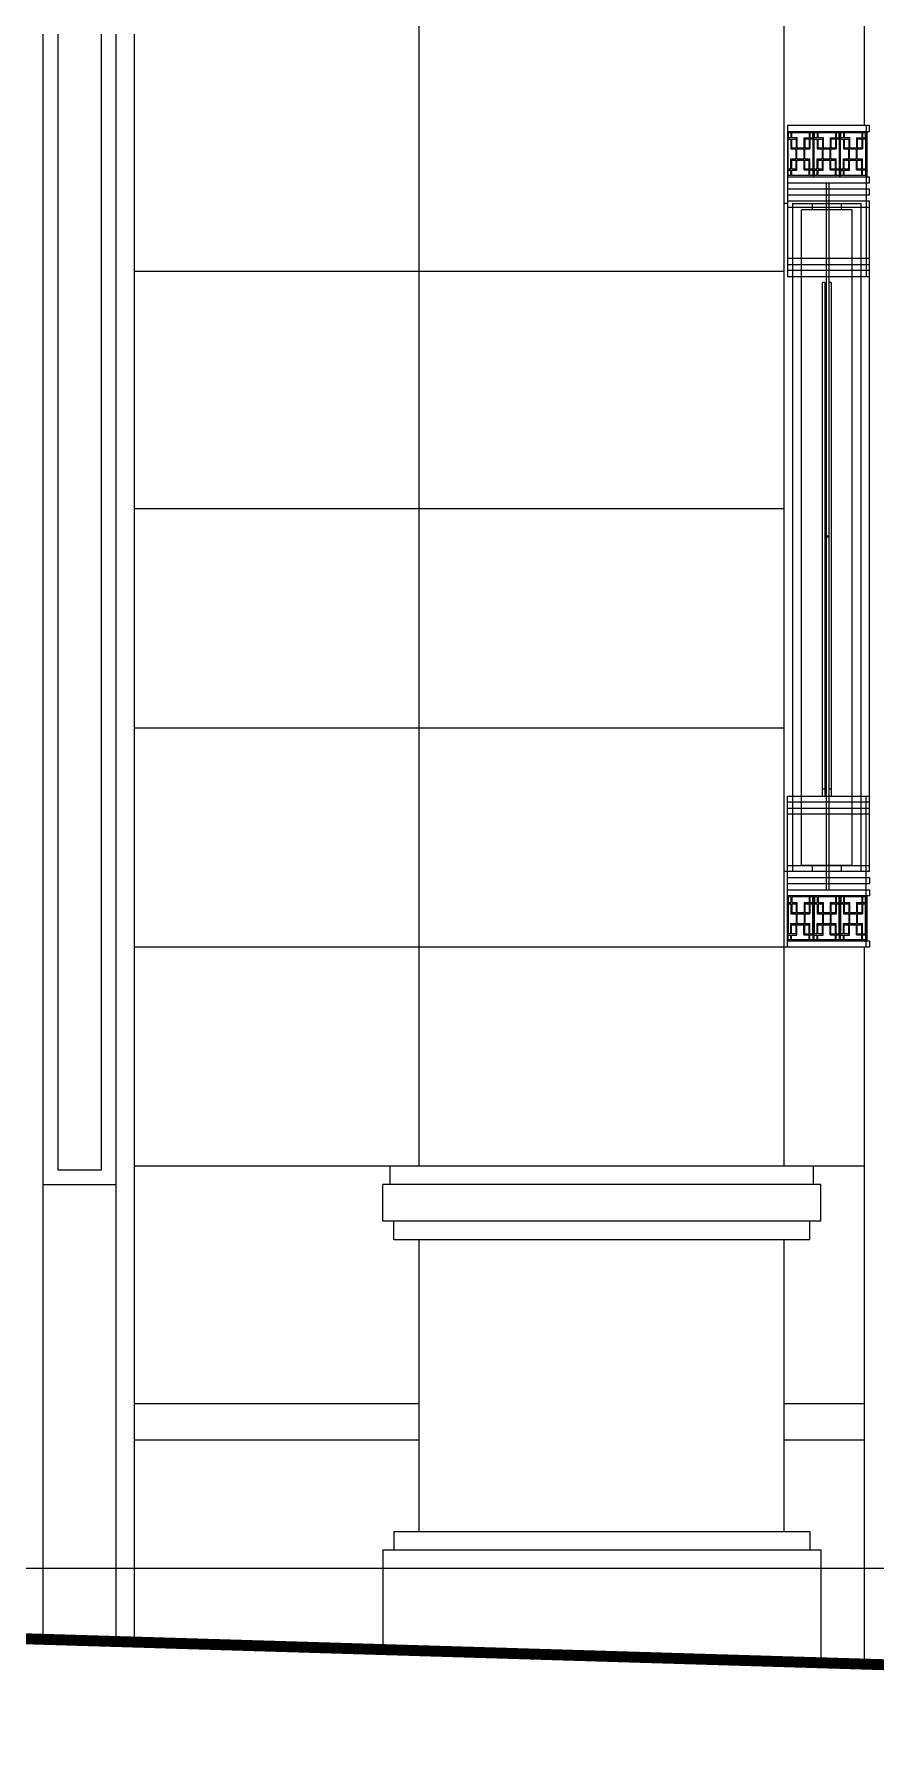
# Model space of a CAD drawing. Extents: x 1188826 to 1909461, y 608442 to 1651179.
# Drawn here: x 1695167 to 1697474, y 1027948 to 1032613 of the extents above; entities that cross this region are included whole.
import ezdxf

# ---------------------------------------------------------------- set-up
doc = ezdxf.new("R2010")
doc.units = 0
doc.header["$LTSCALE"] = 1000
doc.header["$MEASUREMENT"] = 0
doc.linetypes.add('ACAD_ISO10W100', pattern=[18.5, 12, -3, 0.5, -3])
doc.linetypes.add('DOTE', pattern=[2.42, 2, -0.2, 0.02, -0.2])
doc.layers.add('1', color=7, linetype='Continuous')
doc.layers.add('立面线', color=40, linetype='Continuous')
doc.layers.add('DOTE', color=19, linetype='DOTE', lineweight=9)

msp = doc.modelspace()

# ---------------------------------------------------------------- linework, layer by layer
at = {"layer": '1', "const_width": 30}
msp.add_lwpolyline([(1687342.5, 1028313.4), (1692042.5, 1028313.4), (1703642.3, 1027963.5), (1705542.3, 1027963.4)], dxfattribs=at)
at = {"layer": 'DOTE', "linetype": 'ACAD_ISO10W100', "ltscale": 100}
msp.add_line((1687342.5, 1028413.4), (1705542.3, 1028413.4), dxfattribs=at)
at = {"layer": '立面线'}
for p, q in [((1697442.4, 1035013.4), (1697442.4, 1032363.4)), ((1696223, 1029513.4), (1696223, 1033363.4)), ((1697223, 1029513.4), (1697223, 1033363.4)), ((1695192.4, 1028218.4), (1695192.4, 1032613.4)), ((1695192.7, 1028218.4), (1695192.7, 1032613.4)), ((1695232.4, 1032613.4), (1695232.4, 1029503.4)), ((1695352.4, 1029503.4), (1695352.4, 1032613.4)), ((1695392.4, 1028212.4), (1695392.4, 1032613.4)), ((1695442.4, 1028210.9), (1695442.4, 1032613.4)), ((1697231.8, 1032363.4), (1697231.8, 1031949.7)), ((1697456.6, 1032363.4), (1697231.8, 1032363.4)), ((1697231.8, 1032346.9), (1697456.6, 1032346.9)), ((1697241.3, 1032343.2), (1697233.5, 1032343.2)), ((1697233.5, 1032343.2), (1697233.5, 1032330.3)), ((1697233.5, 1032330.3), (1697241.3, 1032330.3)), ((1697233.5, 1032244.6), (1697233.5, 1032326.1)), ((1697233.5, 1032326.1), (1697241.3, 1032326.1)), ((1697241.3, 1032343.2), (1697241.3, 1032330.3)), ((1697241.3, 1032326.1), (1697241.3, 1032298.8)), ((1697291.6, 1032343.2), (1697243.1, 1032343.2)), ((1697243.1, 1032343.2), (1697243.1, 1032330.3)), ((1697243.1, 1032330.3), (1697257.9, 1032330.3)), ((1697243.1, 1032326.1), (1697243.1, 1032302.4)), ((1697243.1, 1032326.1), (1697255.8, 1032326.1)), ((1697255.8, 1032326.1), (1697255.8, 1032302.4)), ((1697257.9, 1032330.3), (1697257.9, 1032302.4)), ((1697277.1, 1032329.7), (1697291.6, 1032329.7)), ((1697277.1, 1032329.7), (1697277.1, 1032302.4)), ((1697279.2, 1032326.6), (1697291.6, 1032326.6)), ((1697279.2, 1032326.6), (1697279.2, 1032302.4)), ((1697291.6, 1032343.2), (1697291.6, 1032329.7)), ((1697291.6, 1032326.6), (1697291.6, 1032302.4)), ((1697301.5, 1032343.2), (1697293.7, 1032343.2)), ((1697293.7, 1032343.2), (1697293.7, 1032329.7)), ((1697293.7, 1032329.7), (1697301.5, 1032329.7)), ((1697293.7, 1032326.6), (1697301.5, 1032326.6)), ((1697293.7, 1032326.6), (1697293.7, 1032298.8)), ((1697301.5, 1032329.7), (1697301.5, 1032343.2)), ((1697301.5, 1032326.6), (1697301.5, 1032244.6)), ((1697303.6, 1032346.9), (1697303.6, 1032222.7)), ((1697303.8, 1032222.7), (1697303.8, 1032346.9)), ((1697313.3, 1032343.2), (1697305.5, 1032343.2)), ((1697305.5, 1032343.2), (1697305.5, 1032330.3)), ((1697305.5, 1032330.3), (1697313.3, 1032330.3)), ((1697305.5, 1032244.6), (1697305.5, 1032326.1)), ((1697305.5, 1032326.1), (1697313.3, 1032326.1)), ((1697313.3, 1032343.2), (1697313.3, 1032330.3)), ((1697313.3, 1032326.1), (1697313.3, 1032298.8)), ((1697363.6, 1032343.2), (1697315.1, 1032343.2)), ((1697315.1, 1032343.2), (1697315.1, 1032330.3)), ((1697315.1, 1032330.3), (1697329.9, 1032330.3)), ((1697315.1, 1032326.1), (1697315.1, 1032302.4)), ((1697315.1, 1032326.1), (1697327.8, 1032326.1)), ((1697327.8, 1032326.1), (1697327.8, 1032302.4)), ((1697329.9, 1032330.3), (1697329.9, 1032302.4)), ((1697349.1, 1032329.7), (1697363.6, 1032329.7)), ((1697349.1, 1032329.7), (1697349.1, 1032302.4)), ((1697351.2, 1032326.6), (1697363.6, 1032326.6)), ((1697351.2, 1032326.6), (1697351.2, 1032302.4)), ((1697363.6, 1032343.2), (1697363.6, 1032329.7)), ((1697363.6, 1032326.6), (1697363.6, 1032302.4)), ((1697373.5, 1032343.2), (1697365.7, 1032343.2)), ((1697365.7, 1032343.2), (1697365.7, 1032329.7)), ((1697365.7, 1032329.7), (1697373.5, 1032329.7)), ((1697365.7, 1032326.6), (1697373.5, 1032326.6)), ((1697365.7, 1032326.6), (1697365.7, 1032298.8)), ((1697373.5, 1032329.7), (1697373.5, 1032343.2)), ((1697373.5, 1032326.6), (1697373.5, 1032244.6)), ((1697375.6, 1032346.9), (1697375.6, 1032222.7)), ((1697375.8, 1032222.7), (1697375.8, 1032346.9)), ((1697385.3, 1032343.2), (1697377.5, 1032343.2)), ((1697377.5, 1032343.2), (1697377.5, 1032330.3)), ((1697377.5, 1032330.3), (1697385.3, 1032330.3)), ((1697377.5, 1032244.6), (1697377.5, 1032326.1)), ((1697377.5, 1032326.1), (1697385.3, 1032326.1)), ((1697385.3, 1032343.2), (1697385.3, 1032330.3)), ((1697385.3, 1032326.1), (1697385.3, 1032298.8)), ((1697435.6, 1032343.2), (1697387.1, 1032343.2)), ((1697387.1, 1032343.2), (1697387.1, 1032330.3)), ((1697387.1, 1032330.3), (1697401.9, 1032330.3)), ((1697387.1, 1032326.1), (1697387.1, 1032302.4)), ((1697387.1, 1032326.1), (1697399.8, 1032326.1)), ((1697399.8, 1032326.1), (1697399.8, 1032302.4)), ((1697401.9, 1032330.3), (1697401.9, 1032302.4)), ((1697421.1, 1032329.7), (1697435.6, 1032329.7)), ((1697421.1, 1032329.7), (1697421.1, 1032302.4)), ((1697423.2, 1032326.6), (1697435.6, 1032326.6)), ((1697423.2, 1032326.6), (1697423.2, 1032302.4)), ((1697435.6, 1032343.2), (1697435.6, 1032329.7)), ((1697435.6, 1032326.6), (1697435.6, 1032302.4)), ((1697445.5, 1032343.2), (1697437.7, 1032343.2)), ((1697437.7, 1032343.2), (1697437.7, 1032329.7)), ((1697437.7, 1032329.7), (1697445.5, 1032329.7)), ((1697437.7, 1032326.6), (1697445.5, 1032326.6)), ((1697437.7, 1032326.6), (1697437.7, 1032298.8)), ((1697445.5, 1032329.7), (1697445.5, 1032343.2)), ((1697445.5, 1032326.6), (1697445.5, 1032244.6)), ((1697447.6, 1032346.9), (1697447.6, 1032222.7)), ((1697447.8, 1032363.4), (1697447.8, 1031949.7)), ((1697449.4, 1032346.9), (1697449.4, 1032222.7)), ((1697456.6, 1032346.9), (1697456.6, 1032363.4)), ((1697241.3, 1032298.8), (1697256.1, 1032298.8)), ((1697241.6, 1032244.6), (1697241.6, 1032271.9)), ((1697241.6, 1032271.9), (1697256.1, 1032271.9)), ((1697243.1, 1032302.4), (1697255.8, 1032302.4)), ((1697256.1, 1032271.9), (1697256.1, 1032298.8)), ((1697257.9, 1032302.4), (1697277.1, 1032302.4)), ((1697257.9, 1032271.9), (1697257.9, 1032298.8)), ((1697257.9, 1032298.8), (1697277.4, 1032298.8)), ((1697257.9, 1032271.9), (1697277.4, 1032271.9)), ((1697277.4, 1032271.9), (1697277.4, 1032298.8)), ((1697279.2, 1032302.4), (1697291.6, 1032302.4)), ((1697279.2, 1032298.8), (1697293.7, 1032298.8)), ((1697279.2, 1032271.9), (1697279.2, 1032298.8)), ((1697279.2, 1032271.9), (1697293.4, 1032271.9)), ((1697293.4, 1032244.6), (1697293.4, 1032271.9)), ((1697313.3, 1032298.8), (1697328.1, 1032298.8)), ((1697313.6, 1032244.6), (1697313.6, 1032271.9)), ((1697313.6, 1032271.9), (1697328.1, 1032271.9)), ((1697315.1, 1032302.4), (1697327.8, 1032302.4)), ((1697328.1, 1032271.9), (1697328.1, 1032298.8)), ((1697329.9, 1032302.4), (1697349.1, 1032302.4)), ((1697329.9, 1032271.9), (1697329.9, 1032298.8)), ((1697329.9, 1032298.8), (1697349.4, 1032298.8)), ((1697329.9, 1032271.9), (1697349.4, 1032271.9)), ((1697349.4, 1032271.9), (1697349.4, 1032298.8)), ((1697351.2, 1032302.4), (1697363.6, 1032302.4)), ((1697351.2, 1032298.8), (1697365.7, 1032298.8)), ((1697351.2, 1032271.9), (1697351.2, 1032298.8)), ((1697351.2, 1032271.9), (1697365.4, 1032271.9)), ((1697365.4, 1032244.6), (1697365.4, 1032271.9)), ((1697385.3, 1032298.8), (1697400.1, 1032298.8)), ((1697385.6, 1032244.6), (1697385.6, 1032271.9)), ((1697385.6, 1032271.9), (1697400.1, 1032271.9)), ((1697387.1, 1032302.4), (1697399.8, 1032302.4)), ((1697400.1, 1032271.9), (1697400.1, 1032298.8)), ((1697401.9, 1032302.4), (1697421.1, 1032302.4)), ((1697401.9, 1032271.9), (1697401.9, 1032298.8)), ((1697401.9, 1032298.8), (1697421.4, 1032298.8)), ((1697401.9, 1032271.9), (1697421.4, 1032271.9)), ((1697421.4, 1032271.9), (1697421.4, 1032298.8)), ((1697423.2, 1032302.4), (1697435.6, 1032302.4)), ((1697423.2, 1032298.8), (1697437.7, 1032298.8)), ((1697423.2, 1032271.9), (1697423.2, 1032298.8)), ((1697423.2, 1032271.9), (1697437.4, 1032271.9)), ((1697437.4, 1032244.6), (1697437.4, 1032271.9)), ((1697233.5, 1032244.6), (1697241.6, 1032244.6)), ((1697233.8, 1032240.9), (1697241.6, 1032240.9)), ((1697233.8, 1032226), (1697233.8, 1032240.9)), ((1697241.6, 1032226), (1697233.8, 1032226)), ((1697241.6, 1032226), (1697241.6, 1032240.9)), ((1697243.7, 1032244.6), (1697243.7, 1032268.2)), ((1697243.7, 1032268.2), (1697256.1, 1032268.2)), ((1697243.7, 1032244.6), (1697256.1, 1032244.6)), ((1697243.7, 1032226), (1697243.7, 1032240.9)), ((1697243.7, 1032240.9), (1697257.9, 1032240.9)), ((1697291.6, 1032226), (1697243.7, 1032226)), ((1697256.1, 1032244.6), (1697256.1, 1032268.2)), ((1697257.9, 1032268.2), (1697277.4, 1032268.2)), ((1697257.9, 1032240.9), (1697257.9, 1032268.2)), ((1697277.4, 1032241.4), (1697277.4, 1032268.2)), ((1697277.4, 1032241.4), (1697291.6, 1032241.4)), ((1697279.2, 1032268.2), (1697291.6, 1032268.2)), ((1697279.2, 1032244.6), (1697279.2, 1032268.2)), ((1697279.2, 1032244.6), (1697291.6, 1032244.6)), ((1697291.6, 1032244.6), (1697291.6, 1032268.2)), ((1697291.6, 1032226), (1697291.6, 1032241.4)), ((1697293.4, 1032244.6), (1697301.5, 1032244.6)), ((1697293.4, 1032226), (1697293.4, 1032241.4)), ((1697293.4, 1032241.4), (1697301.5, 1032241.4)), ((1697301.5, 1032226), (1697293.4, 1032226)), ((1697301.5, 1032241.4), (1697301.5, 1032226)), ((1697305.5, 1032244.6), (1697313.6, 1032244.6)), ((1697305.8, 1032240.9), (1697313.6, 1032240.9)), ((1697305.8, 1032226), (1697305.8, 1032240.9)), ((1697313.6, 1032226), (1697305.8, 1032226)), ((1697313.6, 1032226), (1697313.6, 1032240.9)), ((1697315.7, 1032244.6), (1697315.7, 1032268.2)), ((1697315.7, 1032268.2), (1697328.1, 1032268.2)), ((1697315.7, 1032244.6), (1697328.1, 1032244.6)), ((1697315.7, 1032226), (1697315.7, 1032240.9)), ((1697315.7, 1032240.9), (1697329.9, 1032240.9)), ((1697363.6, 1032226), (1697315.7, 1032226)), ((1697328.1, 1032244.6), (1697328.1, 1032268.2)), ((1697329.9, 1032268.2), (1697349.4, 1032268.2)), ((1697329.9, 1032240.9), (1697329.9, 1032268.2)), ((1697349.4, 1032241.4), (1697349.4, 1032268.2)), ((1697349.4, 1032241.4), (1697363.6, 1032241.4)), ((1697351.2, 1032268.2), (1697363.6, 1032268.2)), ((1697351.2, 1032244.6), (1697351.2, 1032268.2)), ((1697351.2, 1032244.6), (1697363.6, 1032244.6)), ((1697363.6, 1032244.6), (1697363.6, 1032268.2)), ((1697363.6, 1032226), (1697363.6, 1032241.4)), ((1697365.4, 1032244.6), (1697373.5, 1032244.6)), ((1697365.4, 1032226), (1697365.4, 1032241.4)), ((1697365.4, 1032241.4), (1697373.5, 1032241.4)), ((1697373.5, 1032226), (1697365.4, 1032226)), ((1697373.5, 1032241.4), (1697373.5, 1032226)), ((1697377.5, 1032244.6), (1697385.6, 1032244.6)), ((1697377.8, 1032240.9), (1697385.6, 1032240.9)), ((1697377.8, 1032226), (1697377.8, 1032240.9)), ((1697385.6, 1032226), (1697377.8, 1032226)), ((1697385.6, 1032226), (1697385.6, 1032240.9)), ((1697387.7, 1032244.6), (1697387.7, 1032268.2)), ((1697387.7, 1032268.2), (1697400.1, 1032268.2)), ((1697387.7, 1032244.6), (1697400.1, 1032244.6)), ((1697387.7, 1032226), (1697387.7, 1032240.9)), ((1697387.7, 1032240.9), (1697401.9, 1032240.9)), ((1697435.6, 1032226), (1697387.7, 1032226)), ((1697400.1, 1032244.6), (1697400.1, 1032268.2)), ((1697401.9, 1032268.2), (1697421.4, 1032268.2)), ((1697401.9, 1032240.9), (1697401.9, 1032268.2)), ((1697421.4, 1032241.4), (1697421.4, 1032268.2)), ((1697421.4, 1032241.4), (1697435.6, 1032241.4)), ((1697423.2, 1032268.2), (1697435.6, 1032268.2)), ((1697423.2, 1032244.6), (1697423.2, 1032268.2)), ((1697423.2, 1032244.6), (1697435.6, 1032244.6)), ((1697435.6, 1032244.6), (1697435.6, 1032268.2)), ((1697435.6, 1032226), (1697435.6, 1032241.4)), ((1697437.4, 1032244.6), (1697445.5, 1032244.6)), ((1697437.4, 1032226), (1697437.4, 1032241.4)), ((1697437.4, 1032241.4), (1697445.5, 1032241.4)), ((1697445.5, 1032226), (1697437.4, 1032226)), ((1697445.5, 1032241.4), (1697445.5, 1032226)), ((1697231.8, 1032222.7), (1697456.6, 1032222.7)), ((1697231.8, 1032206.1), (1697456.6, 1032206.1)), ((1697231.8, 1032189.5), (1697456.6, 1032189.5)), ((1697337.8, 1032206.1), (1697337.8, 1030270.8)), ((1697346.6, 1030270.8), (1697346.6, 1032206.1)), ((1697456.6, 1032206.1), (1697456.6, 1032222.7)), ((1697456.6, 1032173), (1697456.6, 1032189.5)), ((1697231.8, 1032149.7), (1697223, 1032149.7)), ((1697231.8, 1032173), (1697456.6, 1032173)), ((1697231.8, 1032156.4), (1697456.6, 1032156.4)), ((1697231.8, 1032139.9), (1697456.6, 1032139.9)), ((1697246.2, 1032149.7), (1697433.3, 1032149.7)), ((1697246.2, 1032149.7), (1697246.2, 1030320.5)), ((1697270.1, 1030338), (1697270.1, 1032132.2)), ((1697409.4, 1032132.2), (1697270.1, 1032132.2)), ((1697299.9, 1032149.7), (1697299.9, 1032132.2)), ((1697379.6, 1032149.7), (1697379.6, 1032132.2)), ((1697409.4, 1030338), (1697409.4, 1032132.2)), ((1697433.3, 1032149.7), (1697433.3, 1030320.5)), ((1697456.6, 1030320.5), (1697456.6, 1032156.4)), ((1697456.6, 1031999.4), (1697231.8, 1031999.4)), ((1697223, 1031963.4), (1695442.4, 1031963.4)), ((1697231.8, 1031982.9), (1697456.6, 1031982.9)), ((1697456.6, 1031966.3), (1697231.8, 1031966.3)), ((1697231.8, 1031949.7), (1697456.6, 1031949.7)), ((1697334, 1031933.3), (1697328.2, 1031933.3)), ((1697328.2, 1030527.1), (1697328.2, 1031933.3)), ((1697334, 1031933.3), (1697334, 1030527.1)), ((1697351.4, 1031933.3), (1697346.6, 1031933.3)), ((1697351.4, 1031933.3), (1697351.4, 1030527.1)), ((1697223, 1031313.4), (1695442.4, 1031313.4)), ((1697337.8, 1031239.6), (1697346.6, 1031239.6)), ((1697337.8, 1031237.3), (1697346.6, 1031237.3)), ((1697223, 1030713.4), (1695442.4, 1030713.4)), ((1697334, 1030545.8), (1697328.2, 1030545.8)), ((1697351.4, 1030545.8), (1697346.6, 1030545.8)), ((1697231.8, 1030113.5), (1697231.8, 1030527.1)), ((1697231.8, 1030527.1), (1697456.6, 1030527.1)), ((1697456.6, 1030510.6), (1697231.8, 1030510.6)), ((1697447.8, 1030113.5), (1697447.8, 1030527.1)), ((1697231.8, 1030494), (1697456.6, 1030494)), ((1697456.6, 1030477.5), (1697231.8, 1030477.5)), ((1697456.6, 1030320.5), (1697223, 1030320.5)), ((1697231.8, 1030337), (1697456.6, 1030337)), ((1697270.1, 1030338), (1697409.4, 1030338)), ((1697299.9, 1030338), (1697299.9, 1030320.5)), ((1697379.6, 1030338), (1697379.6, 1030320.5)), ((1697231.8, 1030303.9), (1697456.6, 1030303.9)), ((1697456.6, 1030287.3), (1697231.8, 1030287.3)), ((1697231.8, 1030270.8), (1697456.6, 1030270.8)), ((1697456.6, 1030303.9), (1697456.6, 1030287.3)), ((1697456.6, 1030270.8), (1697456.6, 1030254.2)), ((1697456.6, 1030254.2), (1697231.8, 1030254.2)), ((1697233.5, 1030232.3), (1697233.5, 1030150.8)), ((1697233.5, 1030232.3), (1697241.6, 1030232.3)), ((1697233.8, 1030250.9), (1697233.8, 1030236)), ((1697241.6, 1030250.9), (1697233.8, 1030250.9)), ((1697233.8, 1030236), (1697241.6, 1030236)), ((1697241.6, 1030250.9), (1697241.6, 1030236)), ((1697241.6, 1030232.3), (1697241.6, 1030205)), ((1697243.7, 1030250.9), (1697243.7, 1030236)), ((1697291.6, 1030250.9), (1697243.7, 1030250.9)), ((1697243.7, 1030236), (1697257.9, 1030236)), ((1697243.7, 1030232.3), (1697256.1, 1030232.3)), ((1697243.7, 1030232.3), (1697243.7, 1030208.6)), ((1697256.1, 1030232.3), (1697256.1, 1030208.6)), ((1697257.9, 1030236), (1697257.9, 1030208.6)), ((1697277.4, 1030235.4), (1697291.6, 1030235.4)), ((1697277.4, 1030235.4), (1697277.4, 1030208.6)), ((1697279.2, 1030232.3), (1697291.6, 1030232.3)), ((1697279.2, 1030232.3), (1697279.2, 1030208.6)), ((1697291.6, 1030250.9), (1697291.6, 1030235.4)), ((1697291.6, 1030232.3), (1697291.6, 1030208.6)), ((1697293.4, 1030250.9), (1697293.4, 1030235.4)), ((1697301.5, 1030250.9), (1697293.4, 1030250.9)), ((1697293.4, 1030235.4), (1697301.5, 1030235.4)), ((1697293.4, 1030232.3), (1697301.5, 1030232.3)), ((1697293.4, 1030232.3), (1697293.4, 1030205)), ((1697301.5, 1030235.4), (1697301.5, 1030250.9)), ((1697301.5, 1030150.2), (1697301.5, 1030232.3)), ((1697303.6, 1030130), (1697303.6, 1030254.2)), ((1697303.8, 1030254.2), (1697303.8, 1030130)), ((1697305.5, 1030232.3), (1697305.5, 1030150.8)), ((1697305.5, 1030232.3), (1697313.6, 1030232.3)), ((1697305.8, 1030250.9), (1697305.8, 1030236)), ((1697313.6, 1030250.9), (1697305.8, 1030250.9)), ((1697305.8, 1030236), (1697313.6, 1030236)), ((1697313.6, 1030250.9), (1697313.6, 1030236)), ((1697313.6, 1030232.3), (1697313.6, 1030205)), ((1697315.7, 1030250.9), (1697315.7, 1030236)), ((1697363.6, 1030250.9), (1697315.7, 1030250.9)), ((1697315.7, 1030236), (1697329.9, 1030236)), ((1697315.7, 1030232.3), (1697328.1, 1030232.3)), ((1697315.7, 1030232.3), (1697315.7, 1030208.6)), ((1697328.1, 1030232.3), (1697328.1, 1030208.6)), ((1697329.9, 1030236), (1697329.9, 1030208.6)), ((1697349.4, 1030235.4), (1697363.6, 1030235.4)), ((1697349.4, 1030235.4), (1697349.4, 1030208.6)), ((1697351.2, 1030232.3), (1697363.6, 1030232.3)), ((1697351.2, 1030232.3), (1697351.2, 1030208.6)), ((1697363.6, 1030250.9), (1697363.6, 1030235.4)), ((1697363.6, 1030232.3), (1697363.6, 1030208.6)), ((1697365.4, 1030250.9), (1697365.4, 1030235.4)), ((1697373.5, 1030250.9), (1697365.4, 1030250.9)), ((1697365.4, 1030235.4), (1697373.5, 1030235.4)), ((1697365.4, 1030232.3), (1697373.5, 1030232.3)), ((1697365.4, 1030232.3), (1697365.4, 1030205)), ((1697373.5, 1030235.4), (1697373.5, 1030250.9)), ((1697373.5, 1030150.2), (1697373.5, 1030232.3)), ((1697375.6, 1030130), (1697375.6, 1030254.2)), ((1697375.8, 1030254.2), (1697375.8, 1030130)), ((1697377.5, 1030232.3), (1697377.5, 1030150.8)), ((1697377.5, 1030232.3), (1697385.6, 1030232.3)), ((1697377.8, 1030250.9), (1697377.8, 1030236)), ((1697385.6, 1030250.9), (1697377.8, 1030250.9)), ((1697377.8, 1030236), (1697385.6, 1030236)), ((1697385.6, 1030250.9), (1697385.6, 1030236)), ((1697385.6, 1030232.3), (1697385.6, 1030205)), ((1697387.7, 1030250.9), (1697387.7, 1030236)), ((1697435.6, 1030250.9), (1697387.7, 1030250.9)), ((1697387.7, 1030236), (1697401.9, 1030236)), ((1697387.7, 1030232.3), (1697400.1, 1030232.3)), ((1697387.7, 1030232.3), (1697387.7, 1030208.6)), ((1697400.1, 1030232.3), (1697400.1, 1030208.6)), ((1697401.9, 1030236), (1697401.9, 1030208.6)), ((1697421.4, 1030235.4), (1697435.6, 1030235.4)), ((1697421.4, 1030235.4), (1697421.4, 1030208.6)), ((1697423.2, 1030232.3), (1697435.6, 1030232.3)), ((1697423.2, 1030232.3), (1697423.2, 1030208.6)), ((1697435.6, 1030250.9), (1697435.6, 1030235.4)), ((1697435.6, 1030232.3), (1697435.6, 1030208.6)), ((1697437.4, 1030250.9), (1697437.4, 1030235.4)), ((1697445.5, 1030250.9), (1697437.4, 1030250.9)), ((1697437.4, 1030235.4), (1697445.5, 1030235.4)), ((1697437.4, 1030232.3), (1697445.5, 1030232.3)), ((1697437.4, 1030232.3), (1697437.4, 1030205)), ((1697445.5, 1030235.4), (1697445.5, 1030250.9)), ((1697445.5, 1030150.2), (1697445.5, 1030232.3)), ((1697447.6, 1030130), (1697447.6, 1030254.2)), ((1697449.4, 1030254.2), (1697449.4, 1030130)), ((1697241.3, 1030150.8), (1697241.3, 1030178.1)), ((1697241.3, 1030178.1), (1697256.1, 1030178.1)), ((1697241.6, 1030205), (1697256.1, 1030205)), ((1697243.1, 1030174.4), (1697255.8, 1030174.4)), ((1697243.1, 1030150.8), (1697243.1, 1030174.4)), ((1697243.7, 1030208.6), (1697256.1, 1030208.6)), ((1697255.8, 1030150.8), (1697255.8, 1030174.4)), ((1697256.1, 1030205), (1697256.1, 1030178.1)), ((1697257.9, 1030208.6), (1697277.4, 1030208.6)), ((1697257.9, 1030205), (1697257.9, 1030178.1)), ((1697257.9, 1030205), (1697277.4, 1030205)), ((1697257.9, 1030178.1), (1697277.4, 1030178.1)), ((1697257.9, 1030146.6), (1697257.9, 1030174.4)), ((1697257.9, 1030174.4), (1697277.1, 1030174.4)), ((1697277.1, 1030147.1), (1697277.1, 1030174.4)), ((1697277.4, 1030205), (1697277.4, 1030178.1)), ((1697279.2, 1030208.6), (1697291.6, 1030208.6)), ((1697279.2, 1030205), (1697279.2, 1030178.1)), ((1697279.2, 1030205), (1697293.4, 1030205)), ((1697279.2, 1030178.1), (1697293.7, 1030178.1)), ((1697279.2, 1030174.4), (1697291.6, 1030174.4)), ((1697279.2, 1030150.2), (1697279.2, 1030174.4)), ((1697291.6, 1030150.2), (1697291.6, 1030174.4)), ((1697293.7, 1030150.2), (1697293.7, 1030178.1)), ((1697313.3, 1030150.8), (1697313.3, 1030178.1)), ((1697313.3, 1030178.1), (1697328.1, 1030178.1)), ((1697313.6, 1030205), (1697328.1, 1030205)), ((1697315.1, 1030174.4), (1697327.8, 1030174.4)), ((1697315.1, 1030150.8), (1697315.1, 1030174.4)), ((1697315.7, 1030208.6), (1697328.1, 1030208.6)), ((1697327.8, 1030150.8), (1697327.8, 1030174.4)), ((1697328.1, 1030205), (1697328.1, 1030178.1)), ((1697329.9, 1030208.6), (1697349.4, 1030208.6)), ((1697329.9, 1030205), (1697329.9, 1030178.1)), ((1697329.9, 1030205), (1697349.4, 1030205)), ((1697329.9, 1030178.1), (1697349.4, 1030178.1)), ((1697329.9, 1030146.6), (1697329.9, 1030174.4)), ((1697329.9, 1030174.4), (1697349.1, 1030174.4)), ((1697349.1, 1030147.1), (1697349.1, 1030174.4)), ((1697349.4, 1030205), (1697349.4, 1030178.1)), ((1697351.2, 1030208.6), (1697363.6, 1030208.6)), ((1697351.2, 1030205), (1697351.2, 1030178.1)), ((1697351.2, 1030205), (1697365.4, 1030205)), ((1697351.2, 1030178.1), (1697365.7, 1030178.1)), ((1697351.2, 1030174.4), (1697363.6, 1030174.4)), ((1697351.2, 1030150.2), (1697351.2, 1030174.4)), ((1697363.6, 1030150.2), (1697363.6, 1030174.4)), ((1697365.7, 1030150.2), (1697365.7, 1030178.1)), ((1697385.3, 1030150.8), (1697385.3, 1030178.1)), ((1697385.3, 1030178.1), (1697400.1, 1030178.1)), ((1697385.6, 1030205), (1697400.1, 1030205)), ((1697387.1, 1030174.4), (1697399.8, 1030174.4)), ((1697387.1, 1030150.8), (1697387.1, 1030174.4)), ((1697387.7, 1030208.6), (1697400.1, 1030208.6)), ((1697399.8, 1030150.8), (1697399.8, 1030174.4)), ((1697400.1, 1030205), (1697400.1, 1030178.1)), ((1697401.9, 1030208.6), (1697421.4, 1030208.6)), ((1697401.9, 1030205), (1697401.9, 1030178.1)), ((1697401.9, 1030205), (1697421.4, 1030205)), ((1697401.9, 1030178.1), (1697421.4, 1030178.1)), ((1697401.9, 1030146.6), (1697401.9, 1030174.4)), ((1697401.9, 1030174.4), (1697421.1, 1030174.4)), ((1697421.1, 1030147.1), (1697421.1, 1030174.4)), ((1697421.4, 1030205), (1697421.4, 1030178.1)), ((1697423.2, 1030208.6), (1697435.6, 1030208.6)), ((1697423.2, 1030205), (1697423.2, 1030178.1)), ((1697423.2, 1030205), (1697437.4, 1030205)), ((1697423.2, 1030178.1), (1697437.7, 1030178.1)), ((1697423.2, 1030174.4), (1697435.6, 1030174.4)), ((1697423.2, 1030150.2), (1697423.2, 1030174.4)), ((1697435.6, 1030150.2), (1697435.6, 1030174.4)), ((1697437.7, 1030150.2), (1697437.7, 1030178.1)), ((1697456.6, 1030130), (1697231.8, 1030130)), ((1697233.5, 1030150.8), (1697241.3, 1030150.8)), ((1697233.5, 1030146.6), (1697241.3, 1030146.6)), ((1697233.5, 1030133.6), (1697233.5, 1030146.6)), ((1697241.3, 1030133.6), (1697233.5, 1030133.6)), ((1697241.3, 1030133.6), (1697241.3, 1030146.6)), ((1697243.1, 1030150.8), (1697255.8, 1030150.8)), ((1697243.1, 1030133.6), (1697243.1, 1030146.6)), ((1697243.1, 1030146.6), (1697257.9, 1030146.6)), ((1697291.6, 1030133.6), (1697243.1, 1030133.6)), ((1697277.1, 1030147.1), (1697291.6, 1030147.1)), ((1697279.2, 1030150.2), (1697291.6, 1030150.2)), ((1697291.6, 1030133.6), (1697291.6, 1030147.1)), ((1697293.7, 1030150.2), (1697301.5, 1030150.2)), ((1697293.7, 1030147.1), (1697301.5, 1030147.1)), ((1697293.7, 1030133.6), (1697293.7, 1030147.1)), ((1697301.5, 1030133.6), (1697293.7, 1030133.6)), ((1697301.5, 1030147.1), (1697301.5, 1030133.6)), ((1697305.5, 1030150.8), (1697313.3, 1030150.8)), ((1697305.5, 1030146.6), (1697313.3, 1030146.6)), ((1697305.5, 1030133.6), (1697305.5, 1030146.6)), ((1697313.3, 1030133.6), (1697305.5, 1030133.6)), ((1697313.3, 1030133.6), (1697313.3, 1030146.6)), ((1697315.1, 1030150.8), (1697327.8, 1030150.8)), ((1697315.1, 1030133.6), (1697315.1, 1030146.6)), ((1697315.1, 1030146.6), (1697329.9, 1030146.6)), ((1697363.6, 1030133.6), (1697315.1, 1030133.6)), ((1697349.1, 1030147.1), (1697363.6, 1030147.1)), ((1697351.2, 1030150.2), (1697363.6, 1030150.2)), ((1697363.6, 1030133.6), (1697363.6, 1030147.1)), ((1697365.7, 1030150.2), (1697373.5, 1030150.2)), ((1697365.7, 1030147.1), (1697373.5, 1030147.1)), ((1697365.7, 1030133.6), (1697365.7, 1030147.1)), ((1697373.5, 1030133.6), (1697365.7, 1030133.6)), ((1697373.5, 1030147.1), (1697373.5, 1030133.6)), ((1697377.5, 1030150.8), (1697385.3, 1030150.8)), ((1697377.5, 1030146.6), (1697385.3, 1030146.6)), ((1697377.5, 1030133.6), (1697377.5, 1030146.6)), ((1697385.3, 1030133.6), (1697377.5, 1030133.6)), ((1697385.3, 1030133.6), (1697385.3, 1030146.6)), ((1697387.1, 1030150.8), (1697399.8, 1030150.8)), ((1697387.1, 1030133.6), (1697387.1, 1030146.6)), ((1697387.1, 1030146.6), (1697401.9, 1030146.6)), ((1697435.6, 1030133.6), (1697387.1, 1030133.6)), ((1697421.1, 1030147.1), (1697435.6, 1030147.1)), ((1697423.2, 1030150.2), (1697435.6, 1030150.2)), ((1697435.6, 1030133.6), (1697435.6, 1030147.1)), ((1697437.7, 1030150.2), (1697445.5, 1030150.2)), ((1697437.7, 1030147.1), (1697445.5, 1030147.1)), ((1697437.7, 1030133.6), (1697437.7, 1030147.1)), ((1697445.5, 1030133.6), (1697437.7, 1030133.6)), ((1697445.5, 1030147.1), (1697445.5, 1030133.6)), ((1697456.6, 1030130), (1697456.6, 1030113.5)), ((1697442.4, 1030113.4), (1695442.4, 1030113.4)), ((1697456.6, 1030113.5), (1697231.8, 1030113.5)), ((1697442.4, 1030113.5), (1697442.4, 1028150.5)), ((1695232.4, 1029503.4), (1695352.4, 1029503.4)), ((1697442.4, 1029513.4), (1695442.4, 1029513.4)), ((1696143, 1029463.4), (1696143, 1029513.4)), ((1697303, 1029463.4), (1697303, 1029513.4)), ((1695192.7, 1029463.4), (1695392.4, 1029463.4)), ((1696123, 1029363.4), (1696123, 1029463.4)), ((1697323, 1029463.4), (1696123, 1029463.4)), ((1697323, 1029363.4), (1697323, 1029463.4)), ((1697323, 1029363.4), (1696123, 1029363.4)), ((1696153, 1029313.4), (1696153, 1029363.4)), ((1697293, 1029313.4), (1697293, 1029363.4)), ((1696153, 1029313.4), (1697293, 1029313.4)), ((1696223, 1028513.4), (1696223, 1029313.4)), ((1697223, 1028513.4), (1697223, 1029313.4)), ((1695192.4, 1028863.4), (1695192.7, 1028863.4)), ((1696223, 1028863.4), (1695442.4, 1028863.4)), ((1697442.4, 1028863.4), (1697223, 1028863.4)), ((1695192.4, 1028763.4), (1695192.7, 1028763.4)), ((1696223, 1028763.4), (1695442.4, 1028763.4)), ((1697442.4, 1028763.4), (1697223, 1028763.4)), ((1696153, 1028513.4), (1696153, 1028463.4)), ((1696153, 1028513.4), (1697293, 1028513.4)), ((1697293, 1028513.4), (1697293, 1028463.4)), ((1696123, 1028463.4), (1696123, 1028190.3)), ((1696123, 1028463.4), (1697323, 1028463.4)), ((1697323, 1028463.4), (1697323, 1028154.1))]:
    msp.add_line(p, q, dxfattribs=at)

doc.saveas('drawing.dxf')
